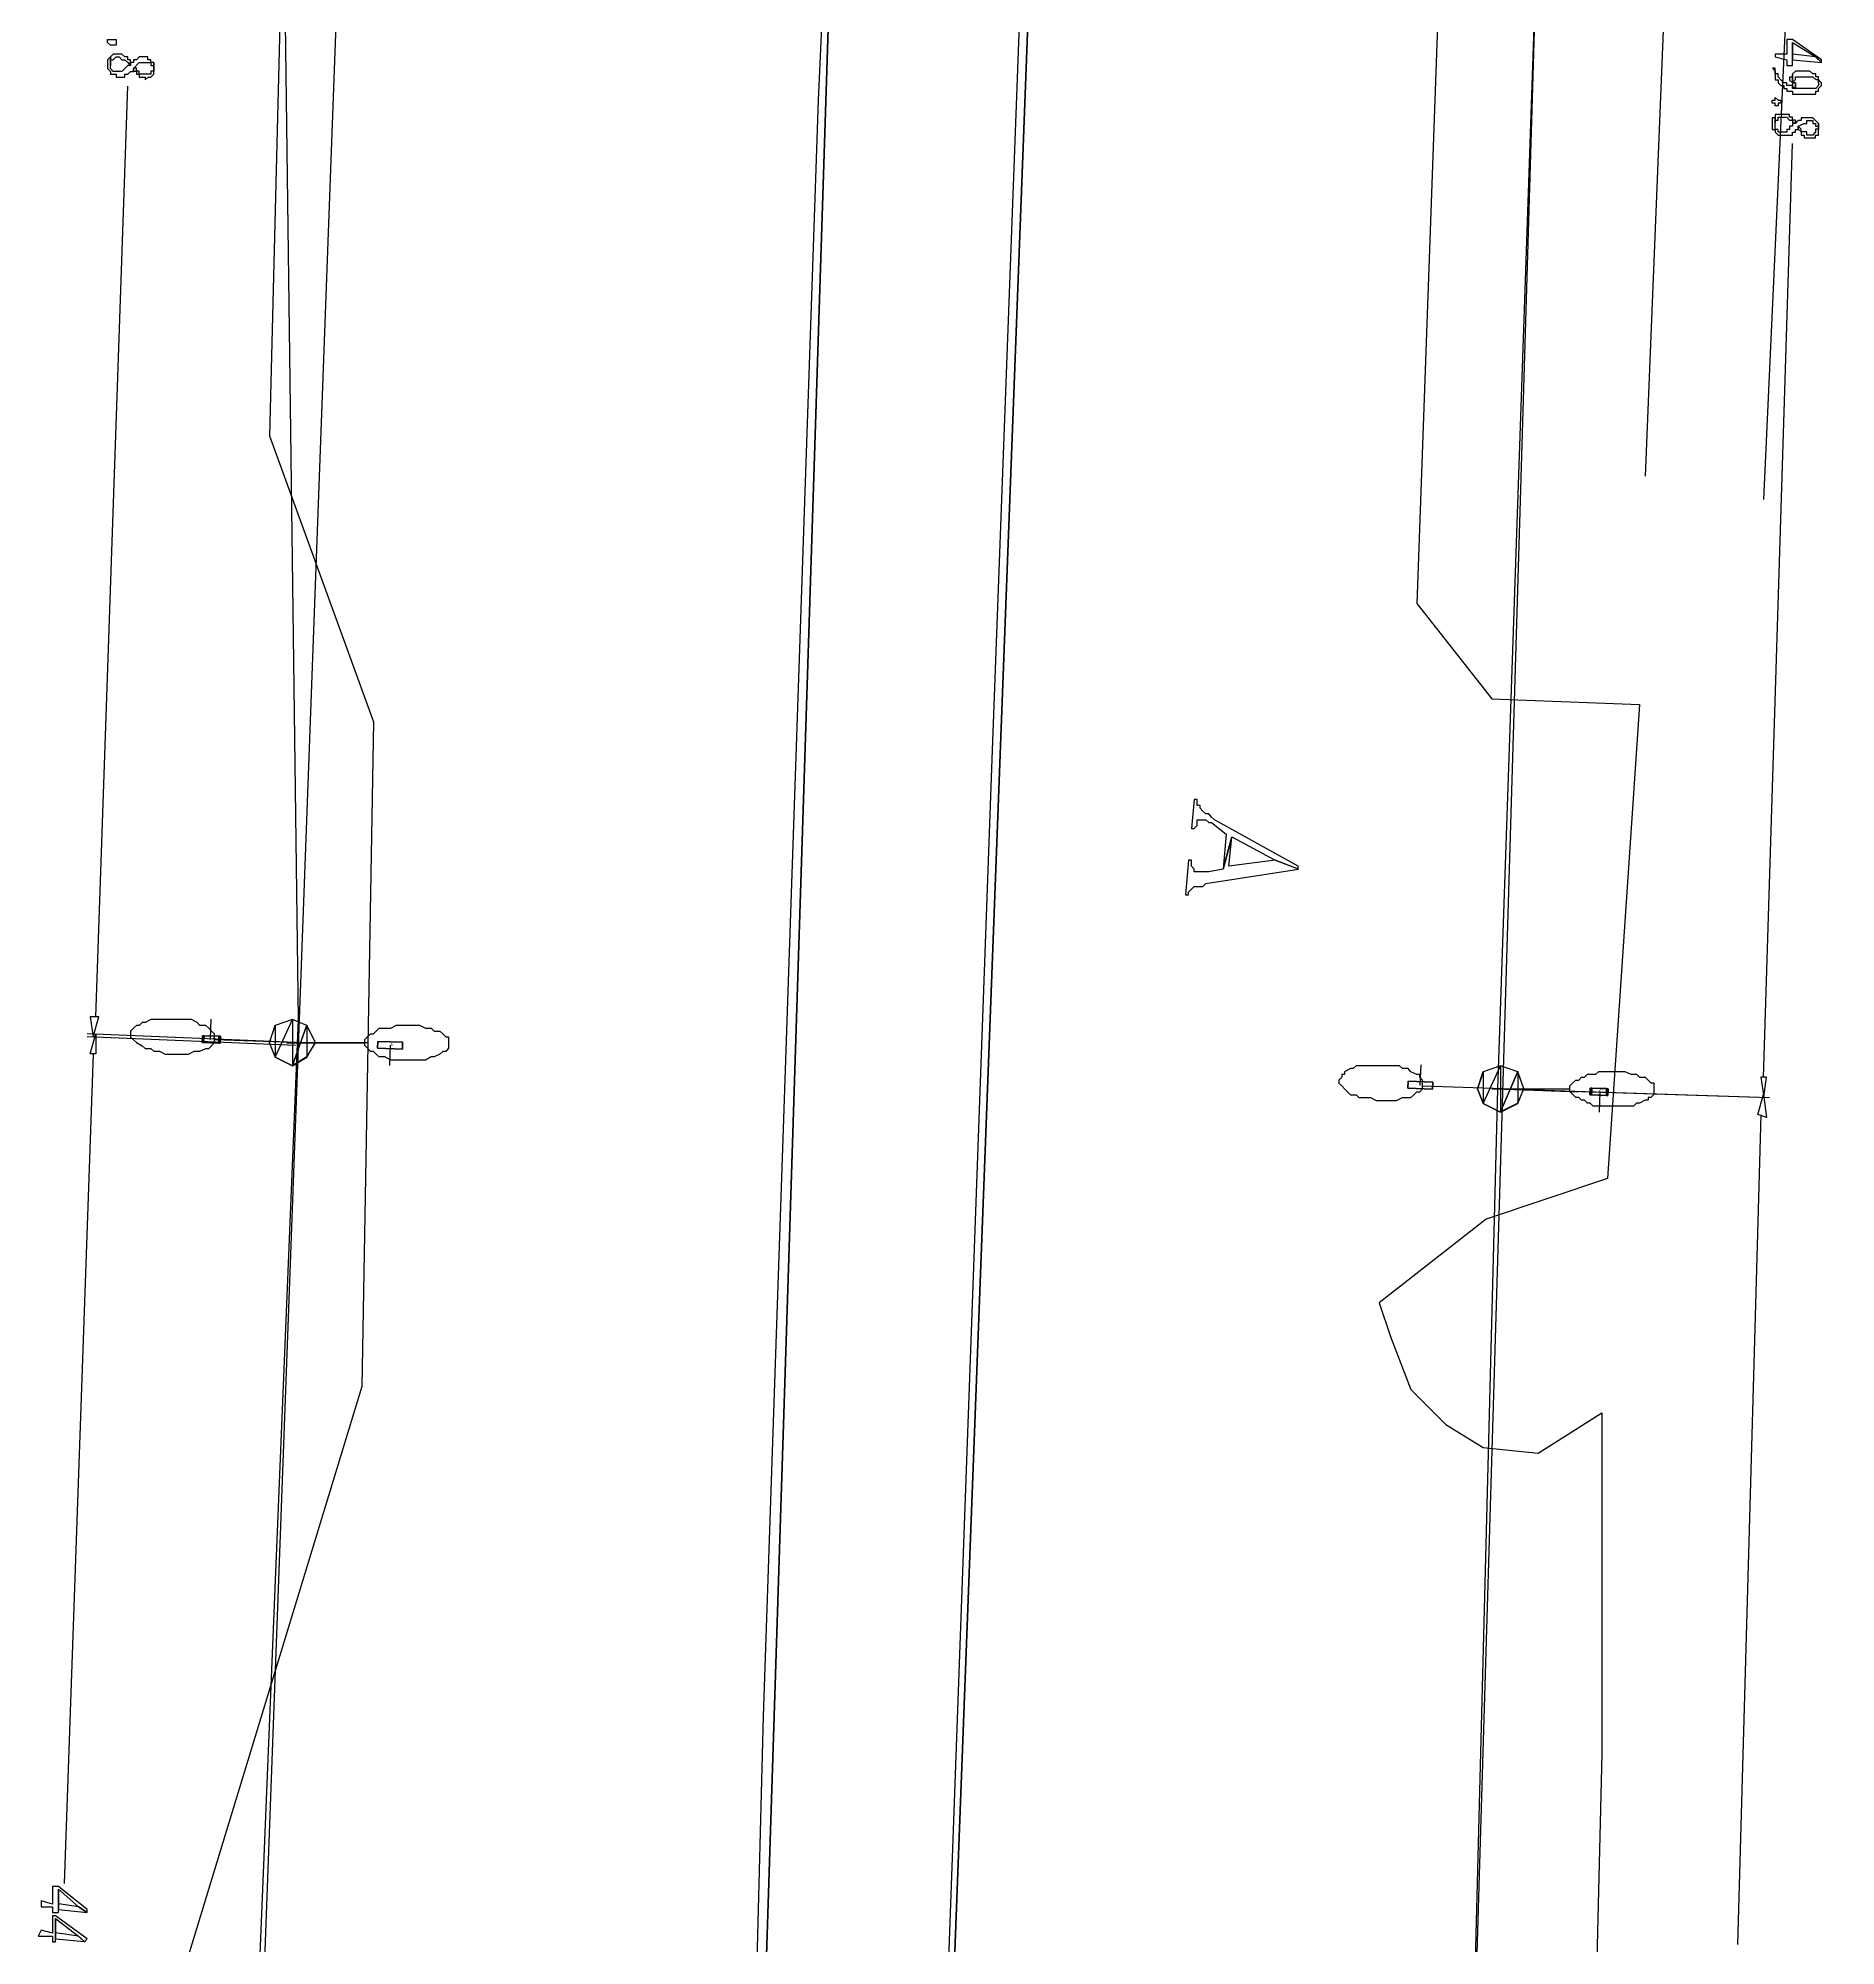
# Model space of a CAD drawing. Extents: x 212106 to 638151, y -1311344 to 1260505.
# Drawn here: x 284390 to 328817, y -189194 to -142056 of the extents above; entities that cross this region are included whole.
import ezdxf

# ---------------------------------------------------------------- set-up
doc = ezdxf.new("R2010")
doc.units = 0
doc.header["$MEASUREMENT"] = 0
for name, color, linetype in [('at_Entity', 7, 'Continuous'), ('DLXLUM01', 3, 'Continuous'), ('DLXLUM02', 6, 'Continuous'), ('DLXLUMEX', 2, 'Continuous'), ('DLXSCENE', 7, 'Continuous')]:
    doc.layers.add(name, color=color, linetype=linetype)

# ---------------------------------------------------------------- blocks, each defined once
blk = doc.blocks.new('*U146')
for p, q in [((-302, 95), (-308, -75)), ((-302, 95), (-308, -75)), ((-308, -75), (-302, 95)), ((-308, -75), (-302, 95)), ((308, 75), (-302, 95)), ((-302, 95), (-302, 95)), ((-302, 95), (308, 75)), ((308, 75), (-302, 95)), ((-302, 95), (-302, 95)), ((-302, 95), (308, 75)), ((302, -95), (308, 75)), ((308, 75), (302, -95)), ((302, -95), (308, 75)), ((308, 75), (302, -95)), ((308, 75), (308, 75)), ((308, 75), (308, 75)), ((-308, -75), (302, -95)), ((302, -95), (-308, -75)), ((-308, -75), (-308, -75)), ((-308, -75), (302, -95)), ((-308, -75), (-308, -75)), ((302, -95), (-308, -75)), ((302, -95), (302, -95)), ((302, -95), (302, -95))]:
    blk.add_line(p, q)
at = {"color": 1}
blk.add_line((0, 0), (-16, -500), dxfattribs=at)
at = {"layer": 'DLXLUMEX', "color": 7}
blk.add_text('1', height=100, dxfattribs=at).set_placement((0, 0))
blk = doc.blocks.new('*U147')
at = {"color": 1}
blk.add_line((-39, 1), (-22, 501), dxfattribs=at)
for p, q in [((-241, 93), (-246, -77)), ((-246, -77), (-241, 93)), ((-201, 92), (-241, 93)), ((168, 79), (-241, 93)), ((-241, 93), (-201, 92)), ((-241, 93), (168, 79)), ((-201, 92), (-207, -78)), ((-207, -78), (-201, 92)), ((207, 78), (-201, 92)), ((-201, 92), (207, 78)), ((162, -91), (168, 79)), ((168, 79), (162, -91)), ((207, 78), (168, 79)), ((168, 79), (207, 78)), ((201, -92), (207, 78)), ((207, 78), (201, -92)), ((-207, -78), (-246, -77)), ((-246, -77), (162, -91)), ((-246, -77), (-207, -78)), ((162, -91), (-246, -77)), ((-207, -78), (201, -92)), ((201, -92), (-207, -78)), ((162, -91), (201, -92)), ((201, -92), (162, -91))]:
    blk.add_line(p, q)
at = {"layer": 'DLXLUMEX', "color": 7}
blk.add_text('2', height=100, dxfattribs=at).set_placement((0, 0))
blk = doc.blocks.new('*U159')
at = {"color": 1}
blk.add_line((0, 0), (20, 500), dxfattribs=at)
for p, q in [((-301, 97), (-308, -73)), ((-308, -73), (-301, 97)), ((-301, 97), (-308, -73)), ((-308, -73), (-301, 97)), ((308, 73), (-301, 97)), ((-301, 97), (-301, 97)), ((-301, 97), (-301, 97)), ((-301, 97), (308, 73)), ((308, 73), (-301, 97)), ((-301, 97), (308, 73)), ((301, -97), (308, 73)), ((301, -97), (308, 73)), ((308, 73), (301, -97)), ((308, 73), (301, -97)), ((308, 73), (308, 73)), ((308, 73), (308, 73)), ((-308, -73), (301, -97)), ((301, -97), (-308, -73)), ((-308, -73), (-308, -73)), ((-308, -73), (301, -97)), ((-308, -73), (-308, -73)), ((301, -97), (-308, -73)), ((301, -97), (301, -97)), ((301, -97), (301, -97))]:
    blk.add_line(p, q)
at = {"layer": 'DLXLUMEX', "color": 7}
blk.add_text('1', height=100, dxfattribs=at).set_placement((0, 0))
blk = doc.blocks.new('*U160')
for p, q in [((-201, 92), (-207, -78)), ((-207, -78), (-201, 92)), ((207, 78), (-201, 92)), ((-162, 91), (-201, 92)), ((-201, 92), (207, 78)), ((-201, 92), (-162, 91)), ((-162, 91), (-168, -79)), ((-168, -79), (-162, 91)), ((246, 77), (-162, 91)), ((-162, 91), (246, 77)), ((201, -92), (207, 78)), ((207, 78), (201, -92)), ((207, 78), (246, 77)), ((246, 77), (207, 78)), ((241, -93), (246, 77)), ((246, 77), (241, -93)), ((-207, -78), (201, -92)), ((201, -92), (-207, -78)), ((-207, -78), (-168, -79)), ((-168, -79), (-207, -78)), ((-168, -79), (241, -93)), ((241, -93), (-168, -79)), ((201, -92), (241, -93)), ((241, -93), (201, -92))]:
    blk.add_line(p, q)
at = {"color": 1}
blk.add_line((39, -1), (22, -501), dxfattribs=at)
at = {"layer": 'DLXLUMEX', "color": 7}
blk.add_text('2', height=100, dxfattribs=at).set_placement((0, 0))
blk = doc.blocks.new('*U97')
for p, q in [((-67753, -145684), (-67111, -194902)), ((-37469, -196613), (-35755, -146831)), ((-48836, -163927), (-51187, -225937)), ((-51187, -225937), (-48836, -163927)), ((-58008, -295373), (-54000, -169900)), ((-54000, -169900), (-58008, -295373)), ((-67111, -194902), (-68968, -240045)), ((-38611, -241822), (-37469, -196613))]:
    blk.add_line(p, q)

msp = doc.modelspace()

# ---------------------------------------------------------------- linework, layer by layer
at = {"layer": 'at_Entity', "color": 1}
for p, q in [((303390, 174330), (289176, -211448)), ((323460, -71525), (317817, -260592))]:
    msp.add_line(p, q, dxfattribs=at)
at = {"layer": 'at_Entity', "color": 0}
for p, q in [((310318, -96521), (307960, -159873)), ((303675, -143587), (305746, -98809)), ((325674, -114381), (324103, -152882)), ((328817, -114524), (327031, -153453)), ((291033, -115736), (290104, -151880)), ((319817, -118024), (318460, -156023)), ((286105, -142160), (286105, -142090)), ((286105, -142090), (286176, -142090)), ((286176, -142230), (286105, -142160)), ((286105, -142160), (286105, -142160)), ((286105, -142160), (286105, -142160)), ((286176, -142090), (286176, -142090)), ((286176, -142090), (286176, -142090)), ((286176, -142090), (286247, -142090)), ((286247, -142230), (286176, -142230)), ((286176, -142230), (286176, -142230)), ((286176, -142230), (286176, -142230)), ((286247, -142090), (286247, -142090)), ((286247, -142090), (286247, -142090)), ((286247, -142090), (286247, -142090)), ((286247, -142090), (286318, -142090)), ((286318, -142230), (286247, -142230)), ((286247, -142230), (286247, -142230)), ((286247, -142230), (286247, -142230)), ((286247, -142230), (286247, -142230)), ((286318, -142090), (286318, -142160)), ((286318, -142160), (286318, -142230)), ((286318, -142160), (286318, -142160)), ((286318, -142160), (286318, -142160)), ((286318, -142160), (286318, -142160)), ((286318, -142160), (286318, -142160)), ((327746, -142090), (327603, -142090)), ((327603, -142090), (327603, -142449)), ((328460, -142589), (327746, -142090)), ((327746, -142589), (327746, -142160)), ((327746, -142160), (328318, -142519)), ((327746, -142449), (327746, -142160)), ((327746, -142160), (327746, -142589)), ((286175, -142521), (286104, -142591)), ((286104, -142591), (286104, -142591)), ((286104, -142591), (286104, -142591)), ((286104, -142591), (286104, -142661)), ((286104, -142661), (286104, -142661)), ((286104, -142661), (286104, -142731)), ((286104, -142731), (286104, -142731)), ((286104, -142731), (286104, -142731)), ((286104, -142731), (286104, -142810)), ((286104, -142810), (286104, -142810)), ((286104, -142810), (286175, -142880)), ((286246, -142451), (286175, -142521)), ((286175, -142521), (286175, -142521)), ((286175, -142521), (286175, -142521)), ((286175, -142521), (286175, -142521)), ((286175, -142521), (286175, -142740)), ((286175, -142731), (286175, -142521)), ((286175, -142661), (286175, -142591)), ((286175, -142591), (286175, -142591)), ((286175, -142591), (286246, -142591)), ((286175, -142740), (286175, -142661)), ((286175, -142661), (286175, -142661)), ((286175, -142661), (286175, -142661)), ((286175, -142810), (286175, -142731)), ((286175, -142731), (286175, -142731)), ((286175, -142731), (286175, -142731)), ((286247, -142880), (286175, -142810)), ((286175, -142810), (286175, -142810)), ((286175, -142810), (286175, -142810)), ((286318, -142451), (286246, -142451)), ((286246, -142451), (286246, -142451)), ((286246, -142451), (286246, -142451)), ((286246, -142591), (286318, -142521)), ((286246, -142591), (286246, -142591)), ((286246, -142591), (286246, -142591)), ((286389, -142451), (286318, -142451)), ((286318, -142451), (286318, -142451)), ((286318, -142521), (286318, -142521)), ((286318, -142521), (286389, -142521)), ((286461, -142451), (286389, -142451)), ((286389, -142451), (286389, -142451)), ((286389, -142451), (286389, -142451)), ((286389, -142521), (286389, -142521)), ((286389, -142521), (286389, -142521)), ((286389, -142521), (286461, -142591)), ((286532, -142521), (286461, -142451)), ((286461, -142451), (286461, -142451)), ((286461, -142591), (286461, -142591)), ((286461, -142591), (286532, -142591)), ((286533, -142810), (286461, -142880)), ((286604, -142521), (286532, -142521)), ((286532, -142521), (286532, -142521)), ((286532, -142521), (286532, -142521)), ((286532, -142591), (286532, -142591)), ((286532, -142591), (286532, -142591)), ((286532, -142591), (286604, -142661)), ((286604, -142731), (286533, -142810)), ((286533, -142810), (286533, -142810)), ((286533, -142810), (286533, -142810)), ((286604, -142591), (286604, -142521)), ((286675, -142591), (286604, -142591)), ((286604, -142591), (286604, -142591)), ((286604, -142661), (286604, -142661)), ((286604, -142661), (286604, -142661)), ((286604, -142661), (286675, -142740)), ((286676, -142731), (286604, -142731)), ((286604, -142731), (286604, -142731)), ((286604, -142731), (286604, -142731)), ((286675, -142661), (286675, -142591)), ((286675, -142740), (286675, -142661)), ((286747, -142661), (286676, -142661)), ((286676, -142661), (286676, -142661)), ((286676, -142661), (286676, -142731)), ((286818, -142591), (286747, -142591)), ((286747, -142591), (286747, -142591)), ((286747, -142591), (286747, -142661)), ((286747, -142810), (286889, -142661)), ((286819, -142801), (286747, -142801)), ((286747, -142801), (286747, -142871)), ((286747, -142880), (286747, -142810)), ((286747, -142810), (286747, -142810)), ((286747, -142810), (286747, -142880)), ((286747, -142880), (286747, -142810)), ((286889, -142521), (286818, -142591)), ((286818, -142591), (286818, -142591)), ((286818, -142591), (286818, -142591)), ((286819, -142871), (286819, -142801)), ((286961, -142521), (286889, -142521)), ((286889, -142521), (286889, -142521)), ((286889, -142521), (286889, -142521)), ((286889, -142661), (286889, -142661)), ((286889, -142661), (286889, -142661)), ((286889, -142661), (286961, -142661)), ((287032, -142521), (286961, -142521)), ((286961, -142521), (286961, -142521)), ((286961, -142661), (286961, -142661)), ((286961, -142661), (287032, -142661)), ((287104, -142521), (287032, -142521)), ((287032, -142521), (287032, -142521)), ((287032, -142521), (287032, -142521)), ((287032, -142661), (287032, -142661)), ((287032, -142661), (287032, -142661)), ((287032, -142661), (287104, -142661)), ((287104, -142591), (287104, -142521)), ((287176, -142591), (287104, -142591)), ((287104, -142591), (287104, -142591)), ((287104, -142661), (287104, -142661)), ((287104, -142661), (287176, -142661)), ((287176, -142661), (287176, -142591)), ((287176, -142591), (287176, -142591)), ((287247, -142661), (287176, -142661)), ((287176, -142661), (287176, -142731)), ((287176, -142731), (287176, -142731)), ((287176, -142731), (287176, -142731)), ((287176, -142731), (287247, -142731)), ((287247, -142730), (287247, -142660)), ((287247, -142660), (287247, -142801)), ((287247, -142810), (287247, -142661)), ((287247, -142801), (287247, -142730)), ((287247, -142730), (287247, -142730)), ((287247, -142730), (287247, -142730)), ((287247, -142731), (287247, -142810)), ((287247, -142801), (287247, -142801)), ((287247, -142801), (287247, -142801)), ((287247, -142801), (287247, -142871)), ((287247, -142871), (287247, -142801)), ((287247, -142810), (287247, -142810)), ((327318, -142800), (327247, -142800)), ((327247, -142800), (327247, -142800)), ((327247, -142800), (327318, -142870)), ((327603, -142449), (327318, -142449)), ((327318, -142449), (327318, -142519)), ((327318, -142519), (327603, -142589)), ((327318, -142870), (327318, -142800)), ((327318, -142800), (327318, -142800)), ((327318, -142800), (327318, -142800)), ((327603, -142589), (327603, -142730)), ((327603, -142730), (327746, -142730)), ((328317, -142519), (327746, -142449)), ((327746, -142730), (327746, -142589)), ((327746, -142589), (328460, -142659)), ((328460, -142659), (328317, -142519)), ((328318, -142519), (328460, -142660)), ((328460, -142660), (328460, -142589)), ((285818, -166235), (286604, -143239)), ((286175, -142880), (286175, -142880)), ((286175, -142880), (286175, -142880)), ((286175, -142880), (286175, -142950)), ((286175, -142950), (286247, -142950)), ((286318, -142880), (286247, -142880)), ((286247, -142880), (286247, -142880)), ((286247, -142880), (286247, -142880)), ((286247, -142950), (286247, -142950)), ((286247, -142950), (286318, -142950)), ((286390, -142880), (286318, -142880)), ((286318, -142880), (286318, -142880)), ((286318, -142880), (286318, -142880)), ((286318, -142950), (286318, -142950)), ((286318, -142950), (286318, -143020)), ((286318, -143020), (286390, -143020)), ((286461, -142880), (286390, -142880)), ((286390, -142880), (286390, -142880)), ((286390, -143020), (286390, -143020)), ((286390, -143020), (286461, -143020)), ((286461, -142880), (286461, -142880)), ((286461, -142880), (286461, -142880)), ((286461, -142880), (286461, -142880)), ((286461, -143020), (286461, -143020)), ((286461, -143020), (286533, -143020)), ((286533, -143020), (286533, -142950)), ((286533, -142950), (286533, -142950)), ((286533, -142950), (286604, -142950)), ((286604, -142950), (286676, -142880)), ((286604, -142950), (286604, -142950)), ((286604, -142950), (286604, -142950)), ((286604, -142950), (286604, -142950)), ((286676, -142880), (286676, -142880)), ((286676, -142880), (286747, -142880)), ((286747, -142871), (286819, -142871)), ((286890, -142871), (286819, -142871)), ((286819, -142871), (286819, -142949)), ((286819, -142949), (286819, -142949)), ((286819, -142949), (286890, -142949)), ((286890, -142949), (286890, -142871)), ((286890, -142871), (286890, -142871)), ((286890, -142871), (286890, -142871)), ((286962, -142949), (286890, -142949)), ((286890, -142949), (286890, -143020)), ((286890, -143020), (286890, -143020)), ((286890, -143020), (286890, -143020)), ((286890, -143020), (286962, -143020)), ((287033, -142949), (286962, -142949)), ((286962, -142949), (286962, -142949)), ((286962, -143020), (286962, -143020)), ((286962, -143020), (286962, -143020)), ((286962, -143020), (287033, -143020)), ((287105, -142949), (287033, -142949)), ((287033, -142949), (287033, -142949)), ((287033, -142949), (287033, -142949)), ((287033, -143020), (287033, -143090)), ((287033, -143090), (287105, -143020)), ((287176, -142949), (287105, -142949)), ((287105, -142949), (287105, -142949)), ((287105, -143020), (287105, -143020)), ((287105, -143020), (287105, -143020)), ((287105, -143020), (287176, -143020)), ((287247, -142871), (287176, -142871)), ((287176, -142871), (287176, -142949)), ((287176, -142949), (287176, -142949)), ((287176, -142949), (287176, -142949)), ((287176, -143020), (287247, -142949)), ((287176, -143020), (287176, -143020)), ((287176, -143020), (287176, -143020)), ((287176, -143020), (287176, -143020)), ((287247, -142949), (287247, -142871)), ((287247, -142871), (287247, -142871)), ((287247, -142949), (287247, -142949)), ((287247, -142949), (287247, -142949)), ((327318, -142940), (327318, -142870)), ((327318, -142870), (327318, -142870)), ((327318, -142870), (327318, -142870)), ((327318, -142870), (327318, -142940)), ((327389, -142940), (327318, -142940)), ((327318, -142940), (327318, -142940)), ((327318, -142940), (327318, -142940)), ((327318, -142940), (327318, -142940)), ((327318, -142940), (327318, -143010)), ((327318, -143010), (327318, -143010)), ((327318, -143010), (327318, -143089)), ((327318, -143089), (327389, -143089)), ((327389, -143010), (327389, -142940)), ((327389, -142940), (327389, -142940)), ((327460, -143089), (327389, -143010)), ((327389, -143010), (327389, -143010)), ((327389, -143010), (327389, -143010)), ((327389, -143089), (327389, -143089)), ((327389, -143089), (327389, -143089)), ((327389, -143089), (327389, -143159)), ((327389, -143159), (327389, -143159)), ((327389, -143159), (327460, -143229)), ((327532, -143159), (327460, -143089)), ((327460, -143089), (327460, -143089)), ((327460, -143089), (327460, -143089)), ((327460, -143229), (327460, -143229)), ((327460, -143229), (327460, -143229)), ((327460, -143229), (327532, -143229)), ((327604, -143159), (327532, -143159)), ((327532, -143159), (327532, -143159)), ((327532, -143159), (327532, -143159)), ((327532, -143229), (327532, -143299)), ((327604, -143229), (327604, -143159)), ((327675, -143229), (327604, -143229)), ((327604, -143229), (327604, -143229)), ((327745, -143022), (327673, -143022)), ((327673, -143022), (327673, -143092)), ((327673, -143092), (327673, -143092)), ((327673, -143092), (327673, -143092)), ((327673, -143092), (327745, -143162)), ((327747, -143229), (327675, -143229)), ((327675, -143229), (327675, -143229)), ((327745, -143162), (327745, -142951)), ((327745, -142951), (327745, -142951)), ((327745, -142951), (327745, -142951)), ((327745, -142951), (327745, -143022)), ((327745, -143022), (327745, -143022)), ((327817, -143162), (327745, -143162)), ((327745, -143162), (327745, -143162)), ((327745, -143162), (327745, -143162)), ((327745, -143162), (327745, -143162)), ((327745, -143162), (327745, -143240)), ((327745, -143240), (327745, -143240)), ((327745, -143240), (327817, -143311)), ((327818, -142870), (327746, -142940)), ((327746, -142940), (327746, -143159)), ((327746, -143159), (327818, -143080)), ((327747, -143299), (327747, -143229)), ((327817, -143311), (327817, -143162)), ((327889, -142870), (327818, -142870)), ((327818, -142870), (327818, -142870)), ((327818, -143080), (327818, -143010)), ((327818, -143010), (327889, -143010)), ((327818, -143080), (327818, -143080)), ((327818, -143080), (327818, -143080)), ((327818, -143229), (327818, -143159)), ((327818, -143159), (327818, -143299)), ((327818, -143299), (327818, -143229)), ((327818, -143229), (327818, -143229)), ((327961, -142870), (327889, -142870)), ((327889, -142870), (327889, -142870)), ((327889, -142870), (327889, -142870)), ((327889, -143010), (327889, -143010)), ((327889, -143010), (327889, -143010)), ((327889, -143010), (327889, -143010)), ((327889, -143010), (327961, -143010)), ((328033, -142870), (327961, -142870)), ((327961, -142870), (327961, -142870)), ((327961, -143010), (327961, -143010)), ((327961, -143010), (328033, -143010)), ((328104, -142870), (328033, -142870)), ((328033, -142870), (328033, -142870)), ((328033, -143010), (328033, -143010)), ((328033, -143010), (328104, -143010)), ((328176, -142870), (328104, -142870)), ((328104, -142870), (328104, -142870)), ((328104, -143010), (328104, -143010)), ((328104, -143010), (328176, -143010)), ((328247, -142940), (328176, -142870)), ((328176, -142870), (328176, -142870)), ((328176, -143010), (328176, -143010)), ((328176, -143010), (328247, -143010)), ((328318, -142940), (328247, -142940)), ((328247, -142940), (328247, -142940)), ((328247, -142940), (328247, -142940)), ((328247, -143010), (328247, -143010)), ((328247, -143010), (328247, -143010)), ((328247, -143010), (328318, -143080)), ((328318, -143010), (328318, -142940)), ((328318, -142940), (328318, -142940)), ((328389, -143010), (328318, -143010)), ((328318, -143080), (328318, -143080)), ((328318, -143080), (328318, -143080)), ((328318, -143080), (328389, -143080)), ((328390, -143229), (328318, -143299)), ((328389, -143080), (328389, -143010)), ((328389, -143010), (328389, -143010)), ((328389, -143080), (328389, -143159)), ((328389, -143159), (328389, -143080)), ((328389, -143159), (328389, -143159)), ((328389, -143159), (328389, -143159)), ((328461, -143159), (328390, -143089)), ((328390, -143089), (328390, -143089)), ((328390, -143089), (328390, -143089)), ((328390, -143089), (328390, -143159)), ((328390, -143159), (328390, -143229)), ((328390, -143229), (328390, -143229)), ((328390, -143229), (328390, -143229)), ((328390, -143299), (328461, -143229)), ((328461, -143229), (328461, -143159)), ((328461, -143159), (328461, -143159)), ((328461, -143229), (328461, -143229)), ((328461, -143229), (328461, -143229)), ((302318, -183519), (303675, -143587)), ((327246, -143662), (327246, -143592)), ((327246, -143592), (327246, -143592)), ((327246, -143592), (327246, -143592)), ((327246, -143592), (327246, -143592)), ((327246, -143592), (327317, -143592)), ((327317, -143662), (327246, -143662)), ((327317, -143592), (327317, -143522)), ((327317, -143522), (327317, -143522)), ((327317, -143522), (327388, -143592)), ((327317, -143592), (327317, -143592)), ((327317, -143732), (327317, -143662)), ((327317, -143662), (327317, -143662)), ((327388, -143732), (327317, -143732)), ((327317, -143732), (327317, -143732)), ((327317, -143732), (327317, -143732)), ((327388, -143592), (327388, -143592)), ((327388, -143592), (327388, -143592)), ((327388, -143592), (327459, -143592)), ((327459, -143662), (327388, -143662)), ((327388, -143662), (327388, -143662)), ((327388, -143662), (327388, -143732)), ((327459, -143592), (327459, -143662)), ((327459, -143662), (327459, -143662)), ((327459, -143662), (327459, -143662)), ((327459, -143662), (327459, -143662)), ((327532, -143299), (327532, -143299)), ((327532, -143299), (327604, -143299)), ((327604, -143299), (327604, -143369)), ((327604, -143369), (327675, -143369)), ((327675, -143369), (327675, -143369)), ((327675, -143369), (327675, -143369)), ((327675, -143369), (327747, -143369)), ((327818, -143299), (327747, -143299)), ((327747, -143369), (327747, -143439)), ((327747, -143439), (327818, -143439)), ((327890, -143299), (327818, -143299)), ((327818, -143299), (327818, -143299)), ((327818, -143299), (327818, -143299)), ((327818, -143439), (327818, -143439)), ((327818, -143439), (327890, -143439)), ((327961, -143299), (327890, -143299)), ((327890, -143299), (327890, -143299)), ((327890, -143439), (327890, -143439)), ((327890, -143439), (327961, -143439)), ((328032, -143299), (327961, -143299)), ((327961, -143299), (327961, -143299)), ((327961, -143439), (327961, -143439)), ((327961, -143439), (327961, -143439)), ((327961, -143439), (328032, -143439)), ((328103, -143299), (328032, -143299)), ((328032, -143299), (328032, -143299)), ((328032, -143299), (328032, -143299)), ((328032, -143439), (328032, -143439)), ((328032, -143439), (328103, -143439)), ((328175, -143299), (328103, -143299)), ((328103, -143299), (328103, -143299)), ((328103, -143439), (328103, -143439)), ((328103, -143439), (328175, -143439)), ((328246, -143299), (328175, -143299)), ((328175, -143299), (328175, -143299)), ((328175, -143299), (328175, -143299)), ((328175, -143439), (328175, -143439)), ((328175, -143439), (328175, -143439)), ((328175, -143439), (328246, -143439)), ((328318, -143299), (328246, -143299)), ((328246, -143299), (328246, -143299)), ((328246, -143439), (328246, -143439)), ((328246, -143439), (328318, -143439)), ((328318, -143299), (328318, -143299)), ((328318, -143299), (328318, -143299)), ((328318, -143439), (328318, -143369)), ((328318, -143369), (328318, -143369)), ((328318, -143369), (328318, -143369)), ((328318, -143369), (328390, -143369)), ((328390, -143369), (328390, -143299)), ((328390, -143299), (328390, -143299)), ((328390, -143299), (328390, -143299)), ((327317, -144023), (327245, -144023)), ((327245, -144023), (327245, -144093)), ((327245, -144093), (327245, -144093)), ((327245, -144093), (327245, -144163)), ((327245, -144163), (327245, -144163)), ((327245, -144163), (327245, -144163)), ((327245, -144163), (327245, -144233)), ((327245, -144233), (327245, -144233)), ((327245, -144233), (327245, -144311)), ((327317, -144163), (327317, -144023)), ((327317, -144233), (327317, -144163)), ((327317, -144311), (327317, -144233)), ((327317, -144233), (327317, -144233)), ((327317, -144233), (327317, -144233)), ((327390, -143941), (327318, -143941)), ((327318, -143941), (327318, -143941)), ((327318, -143941), (327318, -144011)), ((327318, -144011), (327318, -144011)), ((327318, -144011), (327318, -144011)), ((327318, -144011), (327318, -144151)), ((327318, -144151), (327318, -144081)), ((327318, -144081), (327318, -144081)), ((327318, -144081), (327318, -144081)), ((327318, -144081), (327390, -144081)), ((327318, -144151), (327318, -144151)), ((327318, -144151), (327318, -144151)), ((327461, -143941), (327390, -143941)), ((327390, -143941), (327390, -143941)), ((327390, -144081), (327390, -144011)), ((327390, -144011), (327390, -144011)), ((327390, -144011), (327390, -144011)), ((327390, -144011), (327461, -144011)), ((327532, -143941), (327461, -143941)), ((327461, -143941), (327461, -143941)), ((327461, -144011), (327461, -144011)), ((327461, -144011), (327532, -144011)), ((327604, -143941), (327532, -143941)), ((327532, -143941), (327532, -143941)), ((327532, -143941), (327532, -143941)), ((327532, -144011), (327532, -144011)), ((327532, -144011), (327604, -144011)), ((327675, -143941), (327604, -143941)), ((327604, -143941), (327604, -143941)), ((327604, -144011), (327604, -144011)), ((327604, -144011), (327675, -144081)), ((327745, -144233), (327674, -144233)), ((327674, -144233), (327674, -144311)), ((327675, -144011), (327675, -143941)), ((327675, -143941), (327675, -143941)), ((327747, -144011), (327675, -144011)), ((327675, -144081), (327675, -144081)), ((327675, -144081), (327675, -144081)), ((327675, -144081), (327747, -144081)), ((327816, -144163), (327745, -144163)), ((327745, -144163), (327745, -144233)), ((327745, -144233), (327745, -144233)), ((327747, -144081), (327747, -144011)), ((327747, -144011), (327747, -144011)), ((327818, -144081), (327747, -144081)), ((327747, -144081), (327747, -144081)), ((327747, -144081), (327747, -144151)), ((327747, -144151), (327747, -144151)), ((327747, -144151), (327818, -144151)), ((327888, -144093), (327816, -144163)), ((327816, -144163), (327816, -144093)), ((327816, -144093), (327816, -144163)), ((327818, -144151), (327818, -144081)), ((327960, -144093), (327888, -144093)), ((327888, -144093), (327888, -144093)), ((327888, -144093), (327888, -144093)), ((327888, -144233), (328031, -144163)), ((327888, -144311), (327888, -144233)), ((327960, -144302), (327889, -144232)), ((327889, -144232), (327889, -144302)), ((328031, -144023), (327960, -144023)), ((327960, -144023), (327960, -144023)), ((327960, -144023), (327960, -144093)), ((328102, -144023), (328031, -144023)), ((328031, -144023), (328031, -144023)), ((328031, -144023), (328031, -144023)), ((328031, -144163), (328031, -144163)), ((328031, -144163), (328031, -144163)), ((328031, -144163), (328102, -144163)), ((328174, -144023), (328102, -144023)), ((328102, -144023), (328102, -144023)), ((328102, -144023), (328102, -144023)), ((328102, -144163), (328102, -144093)), ((328102, -144093), (328102, -144093)), ((328102, -144093), (328174, -144093)), ((328245, -144023), (328174, -144023)), ((328174, -144023), (328174, -144023)), ((328174, -144093), (328174, -144093)), ((328174, -144093), (328245, -144093)), ((328317, -144093), (328245, -144023)), ((328245, -144023), (328245, -144023)), ((328245, -144023), (328245, -144023)), ((328245, -144093), (328245, -144163)), ((328245, -144163), (328317, -144163)), ((328388, -144163), (328317, -144093)), ((328317, -144093), (328317, -144093)), ((328317, -144093), (328317, -144093)), ((328317, -144093), (328317, -144093)), ((328317, -144163), (328317, -144163)), ((328317, -144163), (328317, -144163)), ((328317, -144163), (328317, -144233)), ((328317, -144233), (328317, -144233)), ((328317, -144233), (328388, -144233)), ((328388, -144311), (328388, -144163)), ((328388, -144233), (328388, -144311)), ((328389, -144232), (328389, -144162)), ((328389, -144162), (328389, -144162)), ((328389, -144162), (328389, -144302)), ((328389, -144302), (328389, -144232)), ((328389, -144232), (328389, -144232)), ((328389, -144232), (328389, -144232)), ((327031, -167734), (327746, -144659)), ((327245, -144311), (327245, -144311)), ((327245, -144311), (327317, -144311)), ((327388, -144311), (327317, -144311)), ((327317, -144311), (327317, -144311)), ((327317, -144311), (327317, -144381)), ((327317, -144381), (327317, -144381)), ((327317, -144381), (327317, -144381)), ((327317, -144381), (327388, -144451)), ((327388, -144381), (327388, -144311)), ((327459, -144381), (327388, -144381)), ((327388, -144381), (327388, -144381)), ((327388, -144451), (327388, -144451)), ((327388, -144451), (327388, -144451)), ((327388, -144451), (327459, -144451)), ((327531, -144381), (327459, -144381)), ((327459, -144381), (327459, -144381)), ((327459, -144381), (327459, -144381)), ((327459, -144451), (327459, -144451)), ((327459, -144451), (327531, -144451)), ((327603, -144381), (327531, -144381)), ((327531, -144381), (327531, -144381)), ((327531, -144381), (327531, -144381)), ((327531, -144451), (327531, -144451)), ((327531, -144451), (327603, -144451)), ((327674, -144311), (327603, -144311)), ((327603, -144311), (327603, -144311)), ((327603, -144311), (327603, -144381)), ((327603, -144451), (327603, -144451)), ((327603, -144451), (327603, -144451)), ((327603, -144451), (327674, -144451)), ((327674, -144311), (327674, -144311)), ((327674, -144451), (327674, -144451)), ((327674, -144451), (327745, -144451)), ((327745, -144451), (327745, -144381)), ((327745, -144381), (327745, -144381)), ((327745, -144381), (327816, -144381)), ((327745, -144451), (327745, -144451)), ((327816, -144381), (327816, -144311)), ((327816, -144311), (327888, -144311)), ((327816, -144381), (327816, -144381)), ((327888, -144311), (327888, -144311)), ((327888, -144311), (327888, -144311)), ((327889, -144302), (327960, -144372)), ((327960, -144372), (327960, -144302)), ((327960, -144302), (327960, -144302)), ((328032, -144372), (327960, -144372)), ((327960, -144372), (327960, -144372)), ((327960, -144372), (327960, -144451)), ((327960, -144451), (327960, -144451)), ((327960, -144451), (328032, -144451)), ((328102, -144372), (328032, -144372)), ((328032, -144372), (328032, -144372)), ((328032, -144372), (328032, -144372)), ((328032, -144451), (328032, -144451)), ((328032, -144451), (328032, -144451)), ((328032, -144451), (328032, -144521)), ((328032, -144521), (328102, -144521)), ((328102, -144451), (328102, -144372)), ((328174, -144451), (328102, -144451)), ((328102, -144521), (328102, -144521)), ((328102, -144521), (328174, -144521)), ((328246, -144451), (328174, -144451)), ((328174, -144451), (328174, -144451)), ((328174, -144451), (328174, -144451)), ((328174, -144521), (328174, -144521)), ((328174, -144521), (328246, -144521)), ((328317, -144372), (328246, -144451)), ((328246, -144451), (328246, -144451)), ((328246, -144521), (328246, -144521)), ((328246, -144521), (328246, -144521)), ((328246, -144521), (328317, -144521)), ((328389, -144302), (328317, -144302)), ((328317, -144302), (328317, -144372)), ((328317, -144372), (328317, -144372)), ((328317, -144372), (328317, -144372)), ((328317, -144372), (328317, -144372)), ((328317, -144521), (328317, -144451)), ((328317, -144451), (328317, -144451)), ((328317, -144451), (328317, -144451)), ((328317, -144451), (328389, -144451)), ((328389, -144302), (328389, -144302)), ((328389, -144372), (328389, -144302)), ((328389, -144302), (328389, -144302)), ((328389, -144451), (328389, -144372)), ((328389, -144372), (328389, -144372)), ((328389, -144451), (328389, -144451)), ((290104, -151880), (292675, -158946)), ((318460, -156023), (320317, -158381)), ((320317, -158381), (323960, -158524)), ((323960, -158524), (323174, -170234)), ((292675, -158946), (292390, -175374)), ((307960, -159873), (306746, -193375)), ((312962, -160869), (312890, -161587)), ((313033, -160869), (312962, -160869)), ((313033, -161016), (313033, -160869)), ((313104, -161016), (313033, -161016)), ((313104, -161085), (313104, -161016)), ((313176, -161155), (313104, -161085)), ((313247, -161224), (313176, -161155)), ((313176, -161155), (313176, -161155)), ((312890, -161587), (312962, -161587)), ((312962, -161587), (313033, -161509)), ((312962, -161587), (312962, -161587)), ((313033, -161440), (313033, -161371)), ((313033, -161371), (313104, -161371)), ((313033, -161509), (313033, -161440)), ((313104, -161371), (313176, -161371)), ((313176, -161371), (313176, -161371)), ((313176, -161371), (313247, -161371)), ((313319, -161224), (313247, -161224)), ((313247, -161371), (313319, -161440)), ((313390, -161302), (313319, -161224)), ((313319, -161440), (313390, -161440)), ((313461, -161371), (313390, -161302)), ((313390, -161440), (313748, -161725)), ((315532, -162512), (313461, -161371)), ((313748, -161725), (313676, -162582)), ((313676, -162582), (313890, -161795)), ((313890, -161801), (313676, -162587)), ((313818, -162518), (313890, -161801)), ((313890, -161795), (314962, -162365)), ((312818, -162371), (312747, -163227)), ((312890, -162371), (312818, -162371)), ((312890, -162440), (312890, -162371)), ((312890, -162518), (312890, -162440)), ((312961, -162587), (312890, -162518)), ((312961, -162656), (312961, -162587)), ((313247, -162941), (315533, -162587)), ((313676, -162587), (313318, -162656)), ((314961, -162371), (313818, -162518)), ((315533, -162587), (314961, -162371)), ((314962, -162365), (315532, -162582)), ((315532, -162582), (315532, -162512)), ((312818, -163157), (312890, -163088)), ((312890, -163088), (312961, -163019)), ((312890, -163088), (312890, -163088)), ((312890, -163088), (312890, -163088)), ((313033, -162656), (312961, -162656)), ((312961, -163019), (313033, -163019)), ((313104, -162656), (313033, -162656)), ((313033, -163019), (313104, -163019)), ((313175, -162656), (313104, -162656)), ((313104, -163019), (313175, -163019)), ((313247, -162656), (313175, -162656)), ((313175, -163019), (313247, -162941)), ((313318, -162656), (313247, -162656)), ((312747, -163227), (312818, -163227)), ((312818, -163227), (312818, -163157)), ((312818, -163227), (312818, -163227)), ((285890, -166236), (285675, -166236)), ((285675, -166236), (285747, -166736)), ((285747, -166736), (285890, -166236)), ((286961, -166375), (286889, -166453)), ((287032, -166375), (286961, -166375)), ((287175, -166306), (287032, -166375)), ((287318, -166306), (287175, -166306)), ((287461, -166306), (287318, -166306)), ((287604, -166306), (287461, -166306)), ((287747, -166306), (287604, -166306)), ((287890, -166306), (287747, -166306)), ((288033, -166306), (287890, -166306)), ((288176, -166306), (288033, -166306)), ((288318, -166375), (288176, -166306)), ((288389, -166453), (288318, -166375)), ((290675, -166306), (290246, -166453)), ((290675, -166306), (290246, -166453)), ((290246, -167237), (290675, -166306)), ((290246, -167237), (290675, -166306)), ((290675, -166306), (290246, -166453)), ((290675, -166306), (290246, -166453)), ((290675, -166306), (290246, -166453)), ((290246, -167237), (290675, -166306)), ((290246, -167237), (290675, -166306)), ((290675, -166306), (290246, -166453)), ((291032, -166453), (290675, -166306)), ((291032, -166453), (290675, -166306)), ((290675, -166306), (290675, -167452)), ((290675, -166306), (290675, -167452)), ((291032, -166453), (290675, -166306)), ((291032, -166453), (290675, -166306)), ((291032, -166453), (290675, -166306)), ((290675, -166306), (290675, -167452)), ((290675, -166306), (290675, -167452)), ((291032, -166453), (290675, -166306)), ((290747, -166948), (285603, -166734)), ((290747, -166871), (285605, -166656)), ((285676, -167155), (285819, -166656)), ((285819, -166656), (285819, -167155)), ((286746, -166522), (286675, -166591)), ((286675, -166591), (286675, -166660)), ((286675, -166660), (286675, -166737)), ((286675, -166660), (286675, -166660)), ((286675, -166737), (286746, -166806)), ((286818, -166453), (286746, -166522)), ((286746, -166806), (286818, -166875)), ((286889, -166453), (286818, -166453)), ((288532, -166453), (288389, -166453)), ((288604, -166522), (288532, -166453)), ((288675, -166591), (288604, -166522)), ((288747, -166660), (288675, -166591)), ((288747, -166737), (288747, -166660)), ((288747, -166806), (288747, -166737)), ((288747, -166875), (288747, -166806)), ((290675, -166876), (288747, -166807)), ((290246, -166453), (290103, -166875)), ((290246, -166453), (290103, -166875)), ((290246, -166453), (290103, -166875)), ((290246, -166453), (290103, -166875)), ((290104, -166877), (290247, -166446)), ((290104, -166877), (290247, -166446)), ((290246, -166453), (290246, -167237)), ((290246, -166453), (290246, -167237)), ((290247, -166446), (290247, -167230)), ((290247, -166446), (290247, -167230)), ((290675, -167452), (291032, -166453)), ((290675, -167452), (291032, -166453)), ((290676, -167445), (291033, -166446)), ((290676, -167445), (291033, -166446)), ((291247, -166875), (291032, -166453)), ((291247, -166875), (291032, -166453)), ((291247, -166875), (291032, -166453)), ((291247, -166875), (291032, -166453)), ((291247, -166877), (291033, -166446)), ((291033, -166446), (291033, -167230)), ((291033, -166446), (291033, -167230)), ((291247, -166877), (291033, -166446)), ((291033, -166446), (291033, -167230)), ((291033, -166446), (291033, -167230)), ((292462, -166799), (292533, -166730)), ((292462, -166877), (292462, -166799)), ((292533, -166730), (292604, -166661)), ((292604, -166661), (292675, -166661)), ((292675, -166661), (292747, -166592)), ((292747, -166592), (292818, -166515)), ((292818, -166515), (292961, -166515)), ((292961, -166515), (293104, -166515)), ((293104, -166515), (293247, -166446)), ((293247, -166446), (293390, -166446)), ((293390, -166446), (293532, -166446)), ((293532, -166446), (293675, -166446)), ((293675, -166446), (293818, -166446)), ((293818, -166446), (293961, -166515)), ((293961, -166515), (294104, -166515)), ((294104, -166515), (294176, -166592)), ((294176, -166592), (294319, -166592)), ((294319, -166592), (294390, -166661)), ((294390, -166661), (294462, -166730)), ((294462, -166730), (294532, -166730)), ((294532, -166730), (294532, -166799)), ((294532, -166799), (294532, -166877)), ((285748, -167155), (285033, -187652)), ((285819, -167155), (285676, -167155)), ((286818, -166875), (286961, -166952)), ((286961, -166952), (287032, -167021)), ((287032, -167021), (287175, -167021)), ((287175, -167021), (287247, -167090)), ((287247, -167090), (287390, -167090)), ((287390, -167090), (287532, -167159)), ((287532, -167159), (287675, -167159)), ((287675, -167159), (287818, -167159)), ((287818, -167159), (288033, -167159)), ((288033, -167159), (288104, -167159)), ((288104, -167159), (288247, -167090)), ((288247, -167090), (288389, -167090)), ((288389, -167090), (288532, -167021)), ((288532, -167021), (288604, -167021)), ((288604, -167021), (288675, -166952)), ((288675, -166952), (288747, -166875)), ((290103, -166875), (290246, -167237)), ((290103, -166875), (290246, -167237)), ((290103, -166875), (290246, -167237)), ((290103, -166875), (290246, -167237)), ((290247, -167230), (290104, -166877)), ((290247, -167230), (290104, -166877)), ((290246, -167237), (290675, -167452)), ((290675, -167452), (290246, -167237)), ((290246, -167237), (290675, -167452)), ((290246, -167237), (290675, -167452)), ((290675, -167452), (290246, -167237)), ((290246, -167237), (290675, -167452)), ((290532, -166877), (292461, -166877)), ((290603, -166876), (292532, -166876)), ((290675, -167452), (291032, -167237)), ((290675, -167452), (291032, -167237)), ((290675, -167452), (291032, -167237)), ((290675, -167452), (291032, -167237)), ((291033, -167230), (290676, -167445)), ((291033, -167230), (290676, -167445)), ((291032, -167237), (291247, -166875)), ((291032, -167237), (291247, -166875)), ((291032, -167237), (291247, -166875)), ((291032, -167237), (291247, -166875)), ((291033, -167230), (291247, -166877)), ((291033, -167230), (291247, -166877)), ((292462, -166946), (292462, -166877)), ((292533, -167015), (292462, -166946)), ((292604, -167092), (292533, -167015)), ((292675, -167092), (292604, -167092)), ((292747, -167161), (292675, -167092)), ((292818, -167230), (292747, -167161)), ((292961, -167230), (292818, -167230)), ((293104, -167307), (292961, -167230)), ((293247, -167307), (293104, -167307)), ((293390, -167307), (293247, -167307)), ((293532, -167307), (293390, -167307)), ((293675, -167307), (293532, -167307)), ((293818, -167307), (293675, -167307)), ((293961, -167307), (293818, -167307)), ((294104, -167230), (293961, -167307)), ((294176, -167230), (294104, -167230)), ((294319, -167161), (294176, -167230)), ((294390, -167092), (294319, -167161)), ((294462, -167092), (294390, -167092)), ((294532, -167015), (294462, -167092)), ((294532, -166877), (294532, -166946)), ((294532, -166877), (294532, -166877)), ((294532, -166946), (294532, -167015)), ((290675, -167452), (290675, -167452)), ((290675, -167452), (290675, -167452)), ((290675, -167452), (290675, -167452)), ((316604, -167731), (316532, -167800)), ((316532, -167800), (316532, -167878)), ((316532, -167800), (316532, -167800)), ((316675, -167662), (316604, -167662)), ((316604, -167662), (316604, -167731)), ((316818, -167516), (316675, -167594)), ((316675, -167594), (316675, -167662)), ((316889, -167516), (316818, -167516)), ((316961, -167447), (316889, -167516)), ((317104, -167447), (316961, -167447)), ((317246, -167447), (317104, -167447)), ((317317, -167447), (317246, -167447)), ((317460, -167447), (317317, -167447)), ((317603, -167447), (317460, -167447)), ((317746, -167447), (317603, -167447)), ((317889, -167447), (317746, -167447)), ((318031, -167447), (317889, -167447)), ((318103, -167516), (318031, -167447)), ((318246, -167516), (318103, -167516)), ((318317, -167594), (318246, -167516)), ((318460, -167662), (318317, -167594)), ((318532, -167662), (318460, -167662)), ((318532, -167731), (318532, -167662)), ((318603, -167800), (318532, -167731)), ((318603, -167878), (318603, -167800)), ((320103, -167594), (319960, -168015)), ((320103, -167594), (319960, -168015)), ((320103, -167594), (319960, -168015)), ((320103, -167594), (319960, -168015)), ((319961, -168017), (320103, -167587)), ((319961, -168017), (320103, -167587)), ((320532, -167447), (320103, -167594)), ((320532, -167447), (320103, -167594)), ((320103, -168377), (320532, -167447)), ((320103, -168377), (320532, -167447)), ((320532, -167447), (320103, -167594)), ((320532, -167447), (320103, -167594)), ((320532, -167447), (320103, -167594)), ((320103, -168377), (320532, -167447)), ((320103, -168377), (320532, -167447)), ((320532, -167447), (320103, -167594)), ((320103, -167587), (320103, -168370)), ((320103, -167587), (320103, -168370)), ((320103, -167594), (320103, -168377)), ((320103, -167594), (320103, -168377)), ((320961, -167594), (320532, -167447)), ((320961, -167594), (320532, -167447)), ((320532, -167447), (320532, -168592)), ((320532, -167447), (320532, -168592)), ((320961, -167594), (320532, -167447)), ((320961, -167594), (320532, -167447)), ((320961, -167594), (320532, -167447)), ((320532, -167447), (320532, -168592)), ((320532, -167447), (320532, -168592)), ((320961, -167594), (320532, -167447)), ((320532, -168585), (320961, -167587)), ((320532, -168585), (320961, -167587)), ((320532, -168592), (320961, -167594)), ((320532, -168592), (320961, -167594)), ((321103, -168017), (320961, -167587)), ((320961, -167587), (320961, -168370)), ((320961, -167587), (320961, -168370)), ((321103, -168017), (320961, -167587)), ((320961, -167587), (320961, -168370)), ((320961, -167587), (320961, -168370)), ((321103, -168015), (320961, -167594)), ((321103, -168015), (320961, -167594)), ((321103, -168015), (320961, -167594)), ((321103, -168015), (320961, -167594)), ((322318, -167871), (322389, -167802)), ((322389, -167802), (322461, -167802)), ((322461, -167802), (322532, -167733)), ((322532, -167733), (322604, -167733)), ((322604, -167733), (322675, -167656)), ((322675, -167656), (322746, -167656)), ((322746, -167656), (322889, -167656)), ((322889, -167656), (322961, -167587)), ((322961, -167587), (323032, -167587)), ((323032, -167587), (323175, -167587)), ((323175, -167587), (323318, -167587)), ((323318, -167587), (323389, -167587)), ((323389, -167587), (323532, -167587)), ((323532, -167587), (323604, -167587)), ((323604, -167587), (323747, -167656)), ((323747, -167656), (323818, -167656)), ((323818, -167656), (323889, -167656)), ((323889, -167656), (323961, -167733)), ((323961, -167733), (324104, -167733)), ((324104, -167733), (324175, -167802)), ((324175, -167802), (324247, -167871)), ((327104, -167727), (326961, -167727)), ((326961, -167727), (327033, -168226)), ((327033, -168226), (327104, -167727)), ((316532, -167878), (316604, -167947)), ((316604, -167947), (316675, -168015)), ((316675, -168015), (316746, -168093)), ((316746, -168093), (316818, -168162)), ((316818, -168162), (316961, -168162)), ((316961, -168162), (317032, -168231)), ((317032, -168231), (317174, -168231)), ((317174, -168231), (317317, -168231)), ((317317, -168231), (317460, -168308)), ((317960, -168308), (318103, -168231)), ((318103, -168231), (318174, -168231)), ((318174, -168231), (318317, -168231)), ((318317, -168231), (318389, -168162)), ((318389, -168162), (318460, -168093)), ((318460, -168093), (318532, -168093)), ((318532, -168093), (318603, -168015)), ((318603, -167947), (318603, -167878)), ((318603, -168015), (318603, -167947)), ((320603, -168017), (318603, -167948)), ((319960, -168015), (320103, -168377)), ((319960, -168015), (320103, -168377)), ((319960, -168015), (320103, -168377)), ((319960, -168015), (320103, -168377)), ((320103, -168370), (319961, -168017)), ((320103, -168370), (319961, -168017)), ((320317, -168018), (322246, -168018)), ((320389, -168018), (322317, -168087)), ((320460, -168017), (322460, -168094)), ((320461, -168020), (327175, -168233)), ((320604, -168018), (327174, -168233)), ((320961, -168377), (321103, -168015)), ((320961, -168377), (321103, -168015)), ((320961, -168377), (321103, -168015)), ((320961, -168377), (321103, -168015)), ((320961, -168370), (321103, -168017)), ((320961, -168370), (321103, -168017)), ((322246, -167940), (322318, -167871)), ((322246, -168017), (322246, -167940)), ((322246, -168086), (322246, -168017)), ((322318, -168155), (322246, -168086)), ((322389, -168232), (322318, -168155)), ((322461, -168232), (322389, -168232)), ((322532, -168301), (322461, -168232)), ((324247, -168232), (324175, -168232)), ((324175, -168232), (324175, -168301)), ((324247, -167871), (324318, -167871)), ((324318, -168155), (324247, -168232)), ((324318, -167871), (324318, -167940)), ((324318, -167940), (324318, -168017)), ((324318, -168017), (324318, -168086)), ((324318, -168017), (324318, -168017)), ((324318, -168086), (324318, -168155)), ((326889, -168656), (327032, -168157)), ((327032, -168157), (327103, -168725)), ((317460, -168308), (317603, -168308)), ((317603, -168308), (317674, -168308)), ((317674, -168308), (317817, -168308)), ((317817, -168308), (317960, -168308)), ((320103, -168377), (320532, -168592)), ((320532, -168592), (320103, -168377)), ((320103, -168377), (320532, -168592)), ((320103, -168377), (320532, -168592)), ((320532, -168592), (320103, -168377)), ((320103, -168377), (320532, -168592)), ((320961, -168370), (320532, -168585)), ((320961, -168370), (320532, -168585)), ((320532, -168592), (320961, -168377)), ((320532, -168592), (320961, -168377)), ((320532, -168592), (320961, -168377)), ((320532, -168592), (320961, -168377)), ((320532, -168592), (320532, -168592)), ((320532, -168592), (320532, -168592)), ((320532, -168592), (320532, -168592)), ((322604, -168301), (322532, -168301)), ((322675, -168370), (322604, -168301)), ((322746, -168370), (322675, -168370)), ((322818, -168448), (322746, -168370)), ((322961, -168448), (322818, -168448)), ((323032, -168448), (322961, -168448)), ((323175, -168448), (323032, -168448)), ((323246, -168448), (323175, -168448)), ((323389, -168448), (323246, -168448)), ((323532, -168448), (323389, -168448)), ((323604, -168448), (323532, -168448)), ((323675, -168448), (323604, -168448)), ((323818, -168448), (323675, -168448)), ((323889, -168370), (323818, -168448)), ((323961, -168370), (323889, -168370)), ((324104, -168301), (323961, -168370)), ((324175, -168301), (324104, -168301)), ((326960, -168663), (326389, -189157)), ((327103, -168725), (326889, -168656)), ((323174, -170234), (320174, -171235)), ((320174, -171235), (317531, -173307)), ((317531, -173307), (317817, -174164)), ((317817, -174164), (318317, -175451)), ((292390, -175374), (286461, -194801)), ((318317, -175451), (319174, -176308)), ((321460, -177023), (323031, -176022)), ((323031, -176022), (323031, -184446)), ((319174, -176308), (320103, -176880)), ((320103, -176880), (321460, -177023)), ((301175, -226589), (302318, -183519)), ((323031, -184446), (322317, -215022)), ((284891, -187729), (284747, -187729)), ((284747, -187729), (284747, -188161)), ((285605, -188297), (284891, -187729)), ((284891, -188297), (284891, -187796)), ((284891, -187796), (285390, -188229)), ((284891, -188155), (284891, -187798)), ((284891, -187798), (284891, -188299)), ((284747, -188161), (284462, -188085)), ((284462, -188085), (284462, -188229)), ((284462, -188229), (284747, -188229)), ((284747, -188229), (284747, -188373)), ((284747, -188373), (284891, -188373)), ((284818, -188450), (284747, -188450)), ((284747, -188450), (284747, -188883)), ((285604, -189018), (284818, -188450)), ((284818, -189018), (284818, -188518)), ((284818, -188518), (285389, -188951)), ((284818, -188876), (284818, -188520)), ((284818, -188520), (284818, -189020)), ((285390, -188231), (284891, -188155)), ((284891, -188373), (284891, -188297)), ((284891, -188299), (285605, -188367)), ((285390, -188229), (285605, -188373)), ((285605, -188367), (285390, -188231)), ((285605, -188373), (285605, -188297)), ((284461, -188806), (284390, -188951)), ((284390, -188951), (284747, -188951)), ((284747, -188883), (284461, -188806)), ((284747, -188951), (284747, -189095)), ((285390, -188953), (284818, -188876)), ((284818, -189095), (284818, -189018)), ((284818, -189020), (285532, -189088)), ((285389, -188951), (285532, -189095)), ((285532, -189088), (285390, -188953)), ((285532, -189095), (285604, -189018)), ((284747, -189095), (284818, -189095))]:
    msp.add_line(p, q, dxfattribs=at)

# ---------------------------------------------------------------- block references
at = {"layer": 'DLXLUM01'}
for name, p in [('*U146', (293088, -166940)), ('*U159', (318547, -167927))]:
    msp.add_blockref(name, p, dxfattribs=at)
at = {"layer": 'DLXLUM02'}
for name, p in [('*U147', (288690, -166797)), ('*U160', (322944, -168091))]:
    msp.add_blockref(name, p, dxfattribs=at)
at = {"layer": 'DLXSCENE'}
msp.add_blockref('*U97', (357928, 28595), dxfattribs=at)

doc.saveas('drawing.dxf')
